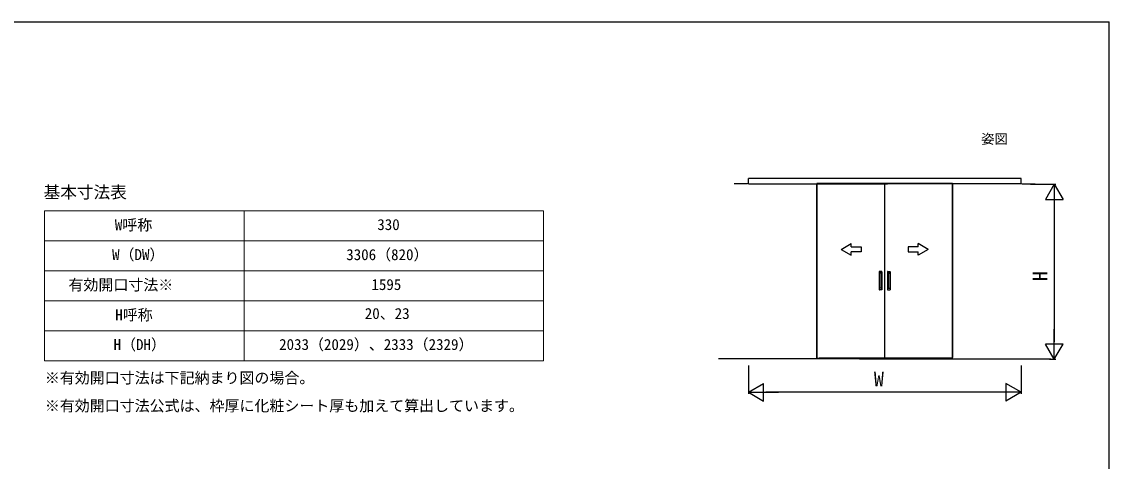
# Model space of a CAD drawing. Units: millimetres, scale not verified. Extents: x -525 to 525, y -784 to 780.
# Drawn here: x -129 to 525, y 483 to 746 of the extents above; entities that cross this region are included whole.
import ezdxf
from ezdxf.enums import TextEntityAlignment as Align

# ---------------------------------------------------------------- set-up
doc = ezdxf.new("R2010")
doc.units = ezdxf.units.MM
doc.header["$LTSCALE"] = 4
doc.layers.add('0-1_TABLE1', color=7, linetype='Continuous', lineweight=18)
for name, color, linetype in [('0-2_USER1', 3, 'Continuous'), ('0-6_YKK_A1', 4, 'Continuous'), ('0-7_YKK_D', 6, 'Continuous'), ('0-8_YKK_ZWAK', 7, 'Continuous')]:
    doc.layers.add(name, color=color, linetype=linetype)
doc.styles.add('ＭＳ ゴシック', font='')
doc.styles.get('ＭＳ ゴシック').set_extended_font_data('MS Gothic')

msp = doc.modelspace()

# ---------------------------------------------------------------- linework, layer by layer
at = {"layer": '0-1_TABLE1'}
for p, q in [((-115.067, 633.009), (184.933, 633.009)), ((-115.067, 633.009), (-115.067, 543.009)), ((4.933, 633.009), (4.933, 543.009)), ((184.933, 633.009), (184.933, 543.009)), ((-115.067, 615.009), (184.933, 615.009)), ((-115.067, 597.009), (184.933, 597.009)), ((-115.067, 579.009), (184.933, 579.009)), ((-115.067, 561.009), (184.933, 561.009)), ((-115.067, 543.009), (184.933, 543.009))]:
    msp.add_line(p, q, dxfattribs=at)
at = {"layer": '0-6_YKK_A1'}
for p, q in [((307.529, 649.142), (299.617, 649.142)), ((307.529, 649.142), (299.617, 649.142)), ((308.058, 649.142), (308.058, 652.392)), ((308.058, 649.142), (308.058, 652.392)), ((471.958, 652.392), (308.058, 652.392)), ((308.058, 649.142), (391.758, 649.142)), ((308.058, 649.142), (391.758, 649.142)), ((349.308, 649.342), (349.308, 545.042)), ((349.308, 649.342), (350.058, 649.342)), ((349.308, 544.542), (349.308, 649.342)), ((430.708, 649.342), (349.308, 649.342)), ((471.958, 649.142), (388.258, 649.142)), ((471.958, 649.142), (388.258, 649.142)), ((390.008, 544.542), (390.008, 649.342)), ((430.708, 649.342), (429.958, 649.342)), ((430.708, 649.342), (430.708, 545.042)), ((430.708, 544.542), (430.708, 649.342)), ((471.958, 649.142), (471.958, 652.392)), ((471.958, 649.142), (471.958, 652.392)), ((472.487, 649.142), (480.4, 649.142)), ((472.487, 649.142), (480.4, 649.142)), ((363.908, 609.86), (369.908, 613.324)), ((363.908, 609.86), (369.908, 613.324)), ((363.908, 609.86), (369.908, 606.396)), ((363.908, 609.86), (369.908, 606.396)), ((369.908, 611.36), (369.908, 613.324)), ((369.908, 611.36), (369.908, 613.324)), ((369.908, 611.36), (375.908, 611.36)), ((369.908, 611.36), (375.908, 611.36)), ((369.908, 606.396), (369.908, 608.36)), ((375.908, 608.36), (369.908, 608.36)), ((369.908, 606.396), (369.908, 608.36)), ((375.908, 608.36), (369.908, 608.36)), ((375.908, 611.36), (375.908, 608.36)), ((375.908, 611.36), (375.908, 608.36)), ((404.108, 611.36), (404.108, 608.36)), ((410.108, 611.36), (404.108, 611.36)), ((404.108, 611.36), (404.108, 608.36)), ((410.108, 611.36), (404.108, 611.36)), ((404.108, 608.36), (410.108, 608.36)), ((404.108, 608.36), (410.108, 608.36)), ((416.108, 609.86), (410.108, 613.324)), ((410.108, 611.36), (410.108, 613.324)), ((416.108, 609.86), (410.108, 613.324)), ((410.108, 611.36), (410.108, 613.324)), ((416.108, 609.86), (410.108, 606.396)), ((416.108, 609.86), (410.108, 606.396)), ((410.108, 606.396), (410.108, 608.36)), ((410.108, 606.396), (410.108, 608.36)), ((386.758, 596.492), (386.758, 585.592)), ((388.208, 596.542), (386.808, 596.542)), ((387.008, 595.492), (387.008, 586.592)), ((387.958, 595.542), (387.058, 595.542)), ((387.371, 595.932), (387.371, 596.207)), ((387.371, 596.207), (387.646, 596.207)), ((387.646, 595.932), (387.371, 595.932)), ((387.374, 596.103), (387.374, 596.143)), ((387.398, 596.103), (387.374, 596.103)), ((387.391, 596.161), (387.398, 596.161)), ((387.398, 596.138), (387.398, 596.103)), ((387.428, 596.161), (387.4, 596.201)), ((387.428, 596.139), (387.4, 596.139)), ((387.494, 596.088), (387.403, 596.088)), ((387.403, 595.977), (387.445, 595.977)), ((387.416, 596.056), (387.454, 596.056)), ((387.416, 596.01), (387.445, 596.01)), ((387.428, 596.201), (387.428, 596.161)), ((387.453, 596.201), (387.428, 596.201)), ((387.428, 596.139), (387.428, 596.103)), ((387.453, 596.103), (387.428, 596.103)), ((387.445, 596.01), (387.445, 595.977)), ((387.453, 596.201), (387.453, 596.103)), ((387.491, 596.201), (387.462, 596.201)), ((387.462, 596.201), (387.489, 596.161)), ((387.465, 596.103), (387.465, 596.143)), ((387.489, 596.103), (387.465, 596.103)), ((387.482, 596.161), (387.489, 596.161)), ((387.489, 596.138), (387.489, 596.103)), ((387.519, 596.161), (387.491, 596.201)), ((387.519, 596.139), (387.491, 596.139)), ((387.494, 595.937), (387.494, 596.088)), ((387.51, 595.937), (387.51, 596.054)), ((387.51, 595.937), (387.61, 595.937)), ((387.544, 596.201), (387.519, 596.201)), ((387.519, 596.201), (387.519, 596.161)), ((387.519, 596.139), (387.519, 596.103)), ((387.544, 596.103), (387.519, 596.103)), ((387.544, 596.201), (387.544, 596.103)), ((387.572, 596.201), (387.545, 596.201)), ((387.545, 596.201), (387.582, 596.138)), ((387.549, 596.049), (387.549, 595.971)), ((387.592, 595.971), (387.549, 595.971)), ((387.558, 596.058), (387.587, 596.058)), ((387.56, 595.998), (387.56, 596.028)), ((387.572, 596.201), (387.595, 596.161)), ((387.582, 596.103), (387.582, 596.138)), ((387.609, 596.103), (387.582, 596.103)), ((387.619, 596.201), (387.595, 596.161)), ((387.599, 596.046), (387.599, 596.043)), ((387.637, 596.043), (387.599, 596.043)), ((387.604, 595.986), (387.604, 595.983)), ((387.646, 596.201), (387.609, 596.138)), ((387.609, 596.103), (387.609, 596.138)), ((387.646, 596.201), (387.619, 596.201)), ((387.637, 596.057), (387.637, 596.043)), ((387.646, 596.207), (387.646, 595.932)), ((388.008, 595.492), (388.008, 586.592)), ((388.258, 596.492), (388.258, 585.592)), ((391.758, 596.492), (391.758, 585.592)), ((391.808, 596.542), (393.208, 596.542)), ((392.008, 595.492), (392.008, 586.592)), ((392.058, 595.542), (392.958, 595.542)), ((392.371, 596.207), (392.371, 595.932)), ((392.646, 596.207), (392.371, 596.207)), ((392.371, 596.201), (392.408, 596.138)), ((392.371, 596.201), (392.398, 596.201)), ((392.371, 595.932), (392.646, 595.932)), ((392.38, 596.057), (392.38, 596.043)), ((392.38, 596.043), (392.417, 596.043)), ((392.398, 596.201), (392.421, 596.161)), ((392.506, 595.937), (392.406, 595.937)), ((392.408, 596.103), (392.408, 596.138)), ((392.408, 596.103), (392.434, 596.103)), ((392.413, 595.986), (392.413, 595.983)), ((392.417, 596.046), (392.417, 596.043)), ((392.444, 596.201), (392.421, 596.161)), ((392.425, 595.971), (392.467, 595.971)), ((392.458, 596.058), (392.429, 596.058)), ((392.472, 596.201), (392.434, 596.138)), ((392.434, 596.103), (392.434, 596.138)), ((392.444, 596.201), (392.472, 596.201)), ((392.457, 595.998), (392.457, 596.028)), ((392.467, 596.049), (392.467, 595.971)), ((392.472, 596.201), (392.472, 596.103)), ((392.472, 596.201), (392.498, 596.201)), ((392.472, 596.103), (392.498, 596.103)), ((392.498, 596.201), (392.498, 596.161)), ((392.498, 596.161), (392.525, 596.201)), ((392.498, 596.139), (392.525, 596.139)), ((392.498, 596.139), (392.498, 596.103)), ((392.506, 595.937), (392.506, 596.054)), ((392.523, 595.937), (392.523, 596.088)), ((392.523, 596.088), (392.614, 596.088)), ((392.525, 596.201), (392.555, 596.201)), ((392.555, 596.201), (392.527, 596.161)), ((392.534, 596.161), (392.527, 596.161)), ((392.527, 596.138), (392.527, 596.103)), ((392.527, 596.103), (392.552, 596.103)), ((392.552, 596.103), (392.552, 596.143)), ((392.601, 596.056), (392.562, 596.056)), ((392.564, 596.201), (392.589, 596.201)), ((392.564, 596.201), (392.564, 596.103)), ((392.564, 596.103), (392.589, 596.103)), ((392.571, 596.01), (392.571, 595.977)), ((392.601, 596.01), (392.571, 596.01)), ((392.614, 595.977), (392.571, 595.977)), ((392.589, 596.161), (392.616, 596.201)), ((392.589, 596.201), (392.589, 596.161)), ((392.589, 596.139), (392.616, 596.139)), ((392.589, 596.139), (392.589, 596.103)), ((392.618, 596.138), (392.618, 596.103)), ((392.618, 596.103), (392.643, 596.103)), ((392.625, 596.161), (392.619, 596.161)), ((392.643, 596.103), (392.643, 596.143)), ((392.646, 595.932), (392.646, 596.207)), ((393.008, 595.492), (393.008, 586.592)), ((393.258, 596.492), (393.258, 585.592)), ((393.243, 591.042), (393.258, 591.042)), ((388.208, 585.542), (386.808, 585.542)), ((387.958, 586.542), (387.058, 586.542)), ((391.808, 585.542), (393.208, 585.542)), ((392.058, 586.542), (392.958, 586.542)), ((405.216, 544.092), (290.18, 544.092)), ((405.216, 544.092), (290.18, 544.092)), ((309.808, 544.092), (309.808, 544.242)), ((309.808, 544.092), (309.808, 544.242)), ((390.008, 544.092), (309.808, 544.092)), ((390.008, 544.092), (309.808, 544.092)), ((349.308, 544.542), (389.258, 544.542)), ((389.258, 544.542), (350.558, 544.542)), ((374.801, 544.092), (489.836, 544.092)), ((374.801, 544.092), (489.836, 544.092)), ((389.258, 544.542), (389.993, 544.542)), ((390.008, 544.542), (389.258, 544.542)), ((390.008, 544.542), (390.758, 544.542)), ((390.008, 544.092), (470.208, 544.092)), ((390.008, 544.092), (470.208, 544.092)), ((390.758, 544.542), (390.023, 544.542)), ((390.758, 544.542), (429.458, 544.542)), ((430.708, 544.542), (390.758, 544.542)), ((470.208, 544.092), (470.208, 544.242)), ((470.208, 544.092), (470.208, 544.242))]:
    msp.add_line(p, q, dxfattribs=at)
for points in [[(387.4, 596.201), (387.371, 596.201), (387.398, 596.161)], [(387.494, 595.937), (387.454, 595.937), (387.454, 596.056)], [(392.523, 595.937), (392.562, 595.937), (392.562, 596.056)], [(392.616, 596.201), (392.646, 596.201), (392.619, 596.161)]]:
    msp.add_lwpolyline(points, dxfattribs=at)
for centre, radius, start, end in [((386.808, 596.492), 0.05, 90, 180), ((387.058, 595.492), 0.05, 90, 180), ((387.61, 596.032), 0.241, 173.75987, 186.24013), ((387.403, 596.055), 0.0332, 90, 173.75987), ((387.403, 596.01), 0.0332, 186.24013, 270), ((387.391, 596.143), 0.0176, 90, 180), ((387.4, 596.138), 0.002, 90, 180), ((387.416, 596.046), 0.0106, 90, 175.99937), ((387.61, 596.032), 0.205, 175.99937, 183.55551), ((387.416, 596.02), 0.0106, 183.55551, 270), ((387.482, 596.143), 0.0176, 90, 180), ((387.491, 596.138), 0.002, 90, 180), ((387.545, 596.054), 0.0347, 103.82716, 180), ((387.574, 595.937), 0.155, 74.53399, 103.82716), ((387.558, 596.049), 0.009, 90, 180), ((387.584, 595.836), 0.194, 82.39589, 97.15267), ((387.577, 595.907), 0.092, 79.12428, 100.38886), ((387.587, 596.046), 0.0121, 360, 90), ((387.592, 595.983), 0.0121, 270, 360), ((387.592, 595.986), 0.0121, 360, 79.12428), ((387.605, 595.995), 0.0332, 26.61346, 82.39589), ((387.61, 595.961), 0.0241, 270, 324.31466), ((387.607, 596.057), 0.0302, 360, 74.53399), ((387.581, 595.983), 0.0603, 324.31467, 26.61346), ((387.958, 595.492), 0.05, 360, 90), ((388.208, 596.492), 0.05, 360, 90), ((391.808, 596.492), 0.05, 90, 180), ((392.058, 595.492), 0.05, 90, 180), ((392.436, 595.983), 0.0603, 153.38654, 215.68533), ((392.41, 596.057), 0.0302, 105.46601, 180), ((392.411, 595.995), 0.0332, 97.60411, 153.38654), ((392.406, 595.961), 0.0241, 215.68534, 270), ((392.443, 595.937), 0.155, 76.17284, 105.46601), ((392.433, 595.836), 0.194, 82.84733, 97.60411), ((392.425, 595.986), 0.0121, 100.87572, 180), ((392.425, 595.983), 0.0121, 180, 270), ((392.429, 596.046), 0.0121, 90, 180), ((392.44, 595.907), 0.092, 79.61114, 100.87572), ((392.458, 596.049), 0.009, 0, 90), ((392.472, 596.054), 0.0347, 0, 76.17284), ((392.525, 596.138), 0.002, 0, 90), ((392.534, 596.143), 0.0176, 0, 90), ((392.601, 596.046), 0.0106, 4.00063, 90), ((392.601, 596.02), 0.0106, 270, 356.44449), ((392.407, 596.032), 0.205, 356.44449, 4.00063), ((392.614, 596.055), 0.0332, 6.24013, 90), ((392.614, 596.01), 0.0332, 270, 353.75987), ((392.616, 596.138), 0.002, 0, 90), ((392.625, 596.143), 0.0176, 0, 90), ((392.407, 596.032), 0.241, 353.75987, 6.24013), ((392.958, 595.492), 0.05, 0, 90), ((393.208, 596.492), 0.05, 0, 90), ((386.808, 585.592), 0.05, 180, 270), ((387.058, 586.592), 0.05, 180, 270), ((387.958, 586.592), 0.05, 270, 360), ((388.208, 585.592), 0.05, 270, 360), ((391.808, 585.592), 0.05, 180, 270), ((392.058, 586.592), 0.05, 180, 270), ((392.958, 586.592), 0.05, 270, 0), ((393.208, 585.592), 0.05, 270, 0)]:
    msp.add_arc(centre, radius, start, end, dxfattribs=at)
at = {"layer": '0-7_YKK_D'}
for p, q in [((477.708, 648.942), (492.958, 648.942)), ((491.958, 648.942), (486.708, 639.848)), ((491.958, 648.942), (497.208, 639.848)), ((491.958, 648.942), (491.958, 630.755)), ((486.708, 639.848), (497.208, 639.848)), ((491.958, 638.442), (491.958, 554.392)), ((491.958, 543.892), (491.958, 562.078)), ((491.958, 543.892), (486.708, 552.985)), ((497.208, 552.985), (486.708, 552.985)), ((491.958, 543.892), (497.208, 552.985)), ((489.166, 543.892), (492.958, 543.892)), ((308.058, 540.092), (308.058, 523.092)), ((471.958, 540.092), (471.958, 523.092)), ((308.058, 524.092), (317.152, 529.342)), ((308.058, 524.092), (317.152, 518.842)), ((308.058, 524.092), (326.245, 524.092)), ((317.152, 518.842), (317.152, 529.342)), ((461.458, 524.092), (318.558, 524.092)), ((471.958, 524.092), (453.772, 524.092)), ((471.958, 524.092), (462.865, 529.342)), ((462.865, 529.342), (462.865, 518.842)), ((471.958, 524.092), (462.865, 518.842))]:
    msp.add_line(p, q, dxfattribs=at)
at = {"layer": '0-8_YKK_ZWAK'}
msp.add_line((-525, 746.5), (525, 746.5), dxfattribs=at)
msp.add_lwpolyline([(-525, -783.5), (525, -783.5), (525, 746.5)], dxfattribs=at)

# ---------------------------------------------------------------- texts
at = {"layer": '0-1_TABLE1', "style": 'ＭＳ ゴシック'}
for s, p in [('W呼称', (-72.76, 619.304)), ('330', (85.013, 619.509)), ('W（DW）', (-74.422, 601.457)), ('3306（820）', (66.348, 601.457)), ('有効開口寸法※', (-100.629, 583.304)), ('1595', (81.484, 583.509)), ('H呼称', (-72.504, 565.304)), ('20、23', (77.496, 566.122)), ('H（DH）', (-73.501, 547.457)), ('2033（2029）、2333（2329）', (26.001, 547.534))]:
    msp.add_text(s, height=6.598, dxfattribs=at).set_placement(p, align=Align.BOTTOM_LEFT)
at = {"layer": '0-2_USER1', "style": 'ＭＳ ゴシック'}
for s, height, p in [('姿図', 5.865, (448, 671.5)), ('基本寸法表', 7.331, (-115.563, 638.363)), ('※有効開口寸法は下記納まり図の場合。', 6.598, (-114.838, 527.477)), ('※有効開口寸法公式は、枠厚に化粧シート厚も加えて算出しています。', 6.598, (-114.838, 510.738))]:
    msp.add_text(s, height=height, dxfattribs=at).set_placement(p, align=Align.BOTTOM_LEFT)
at = {"layer": '0-7_YKK_D', "style": 'ＭＳ ゴシック'}
msp.add_text('H', height=8.798, rotation=90, dxfattribs=at).set_placement((490.458, 590.826), align=Align.BOTTOM_LEFT)
msp.add_text('W', height=8.798, dxfattribs=at).set_placement((383.531, 525.092), align=Align.BOTTOM_LEFT)

doc.saveas('drawing.dxf')
